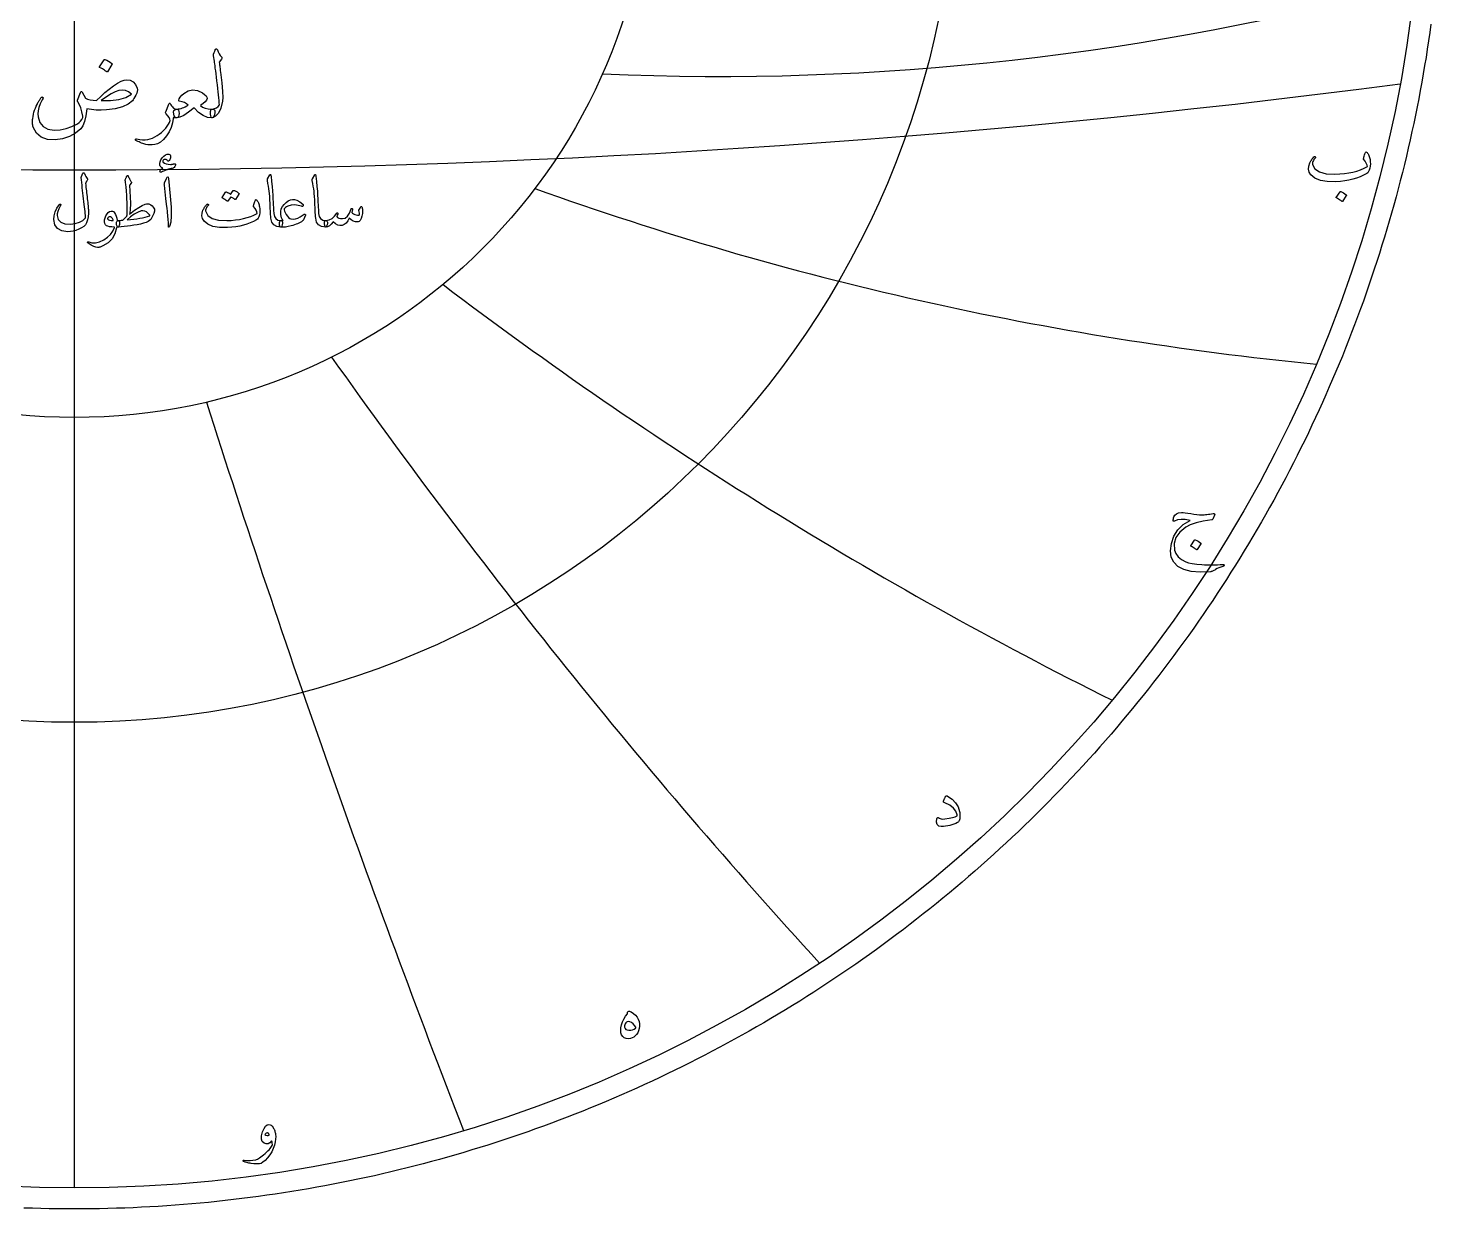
# Model space of a CAD drawing. Header units: millimetres. Extents: x -137 to 137, y -137 to 141.
# Drawn here: x -4.6 to 135.9, y -137.1 to -18.8 of the extents above; entities that cross this region are included whole.
import ezdxf

# ---------------------------------------------------------------- set-up
doc = ezdxf.new("R2010")
doc.units = ezdxf.units.MM
for name, color, linetype in [('CUT_OUTER', 1, 'Continuous'), ('ENGRAVE', 7, 'Continuous'), ('ENGRAVE_FINE', 8, 'Continuous'), ('TEXT', 5, 'Continuous')]:
    doc.layers.add(name, color=color, linetype=linetype)

msp = doc.modelspace()

# ---------------------------------------------------------------- linework, layer by layer
at = {"layer": 'CUT_OUTER'}
msp.add_lwpolyline([(135.8528, -18.451), (135.737, -19.2842), (135.6161, -20.1167), (135.4901, -20.9485), (135.359, -21.7795), (135.2228, -22.6096), (135.0816, -23.4389), (134.9352, -24.2673), (134.7838, -25.0948), (134.6272, -25.9213), (134.4657, -26.7469), (134.299, -27.5714), (134.1273, -28.395), (133.9506, -29.2174), (133.7688, -30.0388), (133.5819, -30.859), (133.3901, -31.6781), (133.1932, -32.4959), (132.9913, -33.3126), (132.7844, -34.128), (132.5725, -34.9421), (132.3556, -35.7549), (132.1337, -36.5663), (131.9068, -37.3764), (131.675, -38.185), (131.4382, -38.9923), (131.1965, -39.798), (130.9499, -40.6023), (130.6983, -41.405), (130.4417, -42.2062), (130.1803, -43.0058), (129.914, -43.8037), (129.6428, -44.6), (129.3667, -45.3947), (129.0857, -46.1876), (128.7999, -46.9788), (128.5092, -47.7682), (128.2137, -48.5558), (127.9133, -49.3416), (127.6082, -50.1255), (127.2982, -50.9076), (126.9834, -51.6877), (126.6639, -52.4659), (126.3396, -53.2421), (126.0105, -54.0163), (125.6767, -54.7885), (125.3382, -55.5586), (124.9949, -56.3266), (124.6469, -57.0925), (124.2943, -57.8562), (123.9369, -58.6178), (123.5749, -59.3772), (123.2083, -60.1343), (122.837, -60.8891), (122.4611, -61.6417), (122.0805, -62.392), (121.6954, -63.1399), (121.3057, -63.8854), (120.9114, -64.6285), (120.5126, -65.3692), (120.1092, -66.1074), (119.7013, -66.8431), (119.2889, -67.5763), (118.872, -68.307), (118.4507, -69.0351), (118.0249, -69.7606), (117.5946, -70.4835), (117.1599, -71.2037), (116.7208, -71.9212), (116.2773, -72.6361), (115.8294, -73.3482), (115.3772, -74.0575), (114.9206, -74.7641), (114.4597, -75.4678), (113.9945, -76.1687), (113.525, -76.8667), (113.0512, -77.5618), (112.5732, -78.254), (112.0909, -78.9433), (111.6044, -79.6296), (111.1137, -80.3129), (110.6188, -80.9932), (110.1198, -81.6704), (109.6166, -82.3445), (109.1092, -83.0156), (108.5978, -83.6835), (108.0823, -84.3483), (107.5627, -85.0098), (107.0391, -85.6682), (106.5114, -86.3234), (105.9797, -86.9753), (105.4441, -87.624), (104.9044, -88.2693), (104.3608, -88.9113), (103.8133, -89.55), (103.2619, -90.1853), (102.7066, -90.8172), (102.1474, -91.4457), (101.5844, -92.0707), (101.0176, -92.6923), (100.4469, -93.3104), (99.8725, -93.925), (99.2943, -94.536), (98.7123, -95.1435), (98.1267, -95.7474), (97.5374, -96.3477), (96.9443, -96.9443), (96.3477, -97.5374), (95.7474, -98.1267), (95.1435, -98.7123), (94.536, -99.2943), (93.925, -99.8725), (93.3104, -100.4469), (92.6923, -101.0176), (92.0707, -101.5844), (91.4457, -102.1474), (90.8172, -102.7066), (90.1853, -103.2619), (89.55, -103.8133), (88.9113, -104.3608), (88.2693, -104.9044), (87.624, -105.4441), (86.9753, -105.9797), (86.3234, -106.5114), (85.6682, -107.0391), (85.0098, -107.5627), (84.3483, -108.0823), (83.6835, -108.5978), (83.0156, -109.1092), (82.3445, -109.6166), (81.6704, -110.1198), (80.9932, -110.6188), (80.3129, -111.1137), (79.6296, -111.6044), (78.9433, -112.0909), (78.254, -112.5732), (77.5618, -113.0512), (76.8667, -113.525), (76.1687, -113.9945), (75.4678, -114.4597), (74.7641, -114.9206), (74.0575, -115.3772), (73.3482, -115.8294), (72.6361, -116.2773), (71.9212, -116.7208), (71.2037, -117.1599), (70.4835, -117.5946), (69.7606, -118.0249), (69.0351, -118.4507), (68.307, -118.872), (67.5763, -119.2889), (66.8431, -119.7013), (66.1074, -120.1092), (65.3692, -120.5126), (64.6285, -120.9114), (63.8854, -121.3057), (63.1399, -121.6954), (62.392, -122.0805), (61.6417, -122.4611), (60.8891, -122.837), (60.1343, -123.2083), (59.3772, -123.5749), (58.6178, -123.9369), (57.8562, -124.2943), (57.0925, -124.6469), (56.3266, -124.9949), (55.5586, -125.3382), (54.7885, -125.6767), (54.0163, -126.0105), (53.2421, -126.3396), (52.4659, -126.6639), (51.6877, -126.9834), (50.9076, -127.2982), (50.1255, -127.6082), (49.3416, -127.9133), (48.5558, -128.2137), (47.7682, -128.5092), (46.9788, -128.7999), (46.1876, -129.0857), (45.3947, -129.3667), (44.6, -129.6428), (43.8037, -129.914), (43.0058, -130.1803), (42.2062, -130.4417), (41.405, -130.6983), (40.6023, -130.9499), (39.798, -131.1965), (38.9923, -131.4382), (38.185, -131.675), (37.3764, -131.9068), (36.5663, -132.1337), (35.7549, -132.3556), (34.9421, -132.5725), (34.128, -132.7844), (33.3126, -132.9913), (32.4959, -133.1932), (31.6781, -133.3901), (30.859, -133.5819), (30.0388, -133.7688), (29.2174, -133.9506), (28.395, -134.1273), (27.5714, -134.299), (26.7469, -134.4657), (25.9213, -134.6272), (25.0948, -134.7838), (24.2673, -134.9352), (23.4389, -135.0816), (22.6096, -135.2228), (21.7795, -135.359), (20.9485, -135.4901), (20.1167, -135.6161), (19.2842, -135.737), (18.451, -135.8528), (17.6171, -135.9634), (16.7825, -136.0689), (15.9473, -136.1694), (15.1115, -136.2646), (14.2751, -136.3548), (13.4381, -136.4398), (12.6007, -136.5197), (11.7628, -136.5945), (10.9245, -136.6641), (10.0857, -136.7285), (9.2466, -136.7878), (8.4071, -136.842), (7.5673, -136.891), (6.7272, -136.9349), (5.8868, -136.9736), (5.0463, -137.0071), (4.2055, -137.0355), (3.3646, -137.0587), (2.5236, -137.0768), (1.6824, -137.0897), (0.8412, -137.0974), (0, -137.1), (-0.8412, -137.0974), (-1.6824, -137.0897), (-2.5236, -137.0768), (-3.3646, -137.0587), (-4.2055, -137.0355), (-5.0463, -137.0071)], dxfattribs=at)
at = {"layer": 'ENGRAVE'}
for points in [[(0, -135), (0, 135)], [(0, -135), (0, -57.8458)]]:
    msp.add_lwpolyline(points, dxfattribs=at)
for radius in [135, 88.3696, 57.8458]:
    msp.add_circle((0, 0), radius, dxfattribs=at)
for centre, radius, start, end in [((64.5444, 240.8829), 264.5747, 267.474502, 285.27235), ((155.637, 269.5712), 323.5749, 250.21793, 264.456209), ((293.1415, 293.1415), 423.8786, 232.809259, 243.487968), ((538.1023, 310.6735), 627.5996, 215.2782198, 222.397359), ((1199.7712, 321.4777), 1245.2341, 197.6612762, 201.2208458)]:
    msp.add_arc(centre, radius, start, end, dxfattribs=at)
at = {"layer": 'ENGRAVE_FINE'}
msp.add_arc((0, 995.4779), 1028.518, 262.5830497, 277.4169503, dxfattribs=at)
at = {"layer": 'TEXT'}
for points in [[(13.9403, -21.4435), (14.0056, -21.2856), (14.0565, -21.1604), (14.0927, -21.0679), (14.1145, -21.008), (14.1315, -20.9699), (14.1532, -20.9427), (14.1798, -20.9264), (14.2113, -20.9209), (14.247, -20.927), (14.2766, -20.9451), (14.3002, -20.9754), (14.3177, -21.0177), (14.3982, -21.2252), (14.4944, -21.4121), (14.6062, -21.5784), (14.7339, -21.7242), (14.7696, -21.7707), (14.7798, -21.8233), (14.7647, -21.882), (14.7242, -21.9467), (14.5113, -22.2467), (14.5258, -22.381), (14.5403, -22.5129), (14.5548, -22.6423), (14.5694, -22.7693), (14.5839, -22.8939), (14.5984, -23.0161), (14.6129, -23.1358), (14.6274, -23.2532), (14.7611, -24.3395), (14.8427, -25.1887), (14.8724, -25.8008), (14.85, -26.1758), (14.6673, -26.8562), (14.429, -27.3588), (14.1351, -27.6836), (13.7855, -27.8306), (13.7758, -27.8306), (13.7661, -27.8306), (13.7565, -27.8306), (13.7468, -27.8306), (13.6893, -27.7762), (13.6524, -27.6516), (13.6361, -27.4568), (13.6403, -27.1919), (13.6494, -27.0939), (13.6766, -27.0225), (13.722, -26.9778), (13.7855, -26.9596), (14.031, -26.9106), (14.2355, -26.8217), (14.3988, -26.6929), (14.521, -26.5242), (14.5128, -26.3215), (14.498, -26.0911), (14.4765, -25.8328), (14.4484, -25.5467), (14.4142, -25.234), (14.3746, -24.8959), (14.3295, -24.5324), (14.279, -24.1435), (14.2325, -23.7612), (14.1895, -23.4177), (14.1502, -23.1129), (14.1145, -22.8467), (14.0837, -22.6193), (14.0589, -22.4306), (14.0401, -22.2806), (14.0274, -22.1693), (13.9306, -21.6177), (13.9276, -21.5633), (13.9282, -21.5161), (13.9325, -21.4762), (13.9403, -21.4435)], [(2.9855, -22.0145), (2.9976, -22.0024), (3.0145, -21.9951), (3.0363, -21.9927), (3.0629, -21.9951), (3.251, -22.0713), (3.4282, -22.1645), (3.5946, -22.2746), (3.75, -22.4016), (3.7651, -22.4209), (3.7718, -22.4403), (3.77, -22.4596), (3.7597, -22.479), (3.3048, -23.2145), (3.2879, -23.232), (3.2661, -23.2362), (3.2395, -23.2272), (3.2081, -23.2048), (3.1808, -23.1854), (3.1379, -23.1564), (3.0792, -23.1177), (3.0048, -23.0693), (2.9135, -23.0112), (2.804, -22.9435), (2.6764, -22.8661), (2.5306, -22.779), (2.5113, -22.7645), (2.5016, -22.75), (2.5016, -22.7354), (2.5113, -22.7209)], [(5.25, -24.0274), (5.5875, -24.077), (5.8742, -24.2354), (6.1101, -24.5028), (6.2952, -24.879), (6.3157, -25.0229), (6.3, -25.1838), (6.248, -25.3617), (6.1597, -25.5564), (6.0581, -25.7439), (5.9661, -25.9), (5.8839, -26.0246), (5.8113, -26.1177), (5.3879, -26.4661), (4.8145, -26.7371), (4.0911, -26.9306), (3.2177, -27.0467), (2.6921, -27.0721), (2.1895, -27.0612), (1.7099, -27.0141), (1.2532, -26.9306), (1.1456, -27.6401), (1.0065, -28.2104), (0.8359, -28.6417), (0.6339, -28.9338), (0.104, -29.3844), (-0.4984, -29.7201), (-1.1734, -29.9409), (-1.921, -30.0467), (-2.7079, -30.0098), (-3.3363, -29.783), (-3.8063, -29.3663), (-4.1177, -28.7596), (-4.1444, -28.6656), (-4.1661, -28.5673), (-4.1831, -28.4648), (-4.1952, -28.358), (-4.2012, -28.2476), (-4.2, -28.1342), (-4.1915, -28.0178), (-4.1758, -27.8983), (-4.1419, -27.687), (-4.0984, -27.4786), (-4.0452, -27.2732), (-3.9823, -27.0709), (-3.9103, -26.8722), (-3.8298, -26.6778), (-3.7409, -26.4876), (-3.6435, -26.3016), (-3.6003, -26.226), (-3.5577, -26.154), (-3.5156, -26.0856), (-3.4742, -26.0209), (-3.434, -25.9598), (-3.3956, -25.9024), (-3.359, -25.8485), (-3.3242, -25.7983), (-3.2994, -25.7699), (-3.2734, -25.7524), (-3.2462, -25.7457), (-3.2177, -25.75), (-3.1875, -25.7614), (-3.1645, -25.7766), (-3.1488, -25.7953), (-3.1403, -25.8177), (-3.1379, -25.8431), (-3.1403, -25.8709), (-3.1476, -25.9012), (-3.1597, -25.9338), (-3.2304, -26.0409), (-3.2976, -26.1588), (-3.3611, -26.2877), (-3.421, -26.4274), (-3.5468, -26.7848), (-3.6242, -27.1217), (-3.6532, -27.4381), (-3.6339, -27.7338), (-3.453, -28.2957), (-3.1234, -28.704), (-2.645, -28.9586), (-2.0177, -29.0596), (-1.4117, -29.0312), (-0.8226, -28.9169), (-0.2504, -28.7167), (0.3048, -28.4306), (0.4724, -28.3114), (0.6169, -28.1669), (0.7385, -27.9969), (0.8371, -27.8016), (0.8486, -27.7744), (0.854, -27.7411), (0.8534, -27.7018), (0.8468, -27.6564), (0.7615, -27.2233), (0.6508, -26.8435), (0.5147, -26.5169), (0.3532, -26.2435), (0.3212, -26.1933), (0.3024, -26.1492), (0.297, -26.111), (0.3048, -26.079), (0.6048, -25.2854), (0.6478, -25.2256), (0.6895, -25.2008), (0.73, -25.211), (0.7694, -25.2564), (1.1274, -25.8661), (1.3192, -25.9568), (1.5653, -26.0258), (1.8659, -26.0729), (2.221, -26.0983), (2.6425, -25.6877), (3.0653, -25.3072), (3.4893, -24.957), (3.9145, -24.6371), (4.321, -24.3703), (4.679, -24.1798), (4.9887, -24.0655), (5.25, -24.0274)], [(5.7242, -25.4596), (5.4272, -25.2334), (5.1169, -25.0967), (4.7933, -25.0496), (4.4565, -25.0919), (4.0911, -25.2207), (3.6726, -25.433), (3.2008, -25.7288), (2.6758, -26.108), (3.6321, -26.111), (4.4589, -26.004), (5.1562, -25.7869), (5.7242, -25.4596)], [(13.7855, -26.9596), (13.927, -26.9808), (14.0226, -27.0443), (14.0722, -27.1502), (14.0758, -27.2983), (14.0286, -27.5276), (13.9645, -27.6927), (13.8835, -27.7937), (13.7855, -27.8306), (13.3397, -27.7901), (12.8927, -27.6104), (12.4446, -27.2917), (11.9952, -26.8338), (11.4284, -27.2735), (10.9476, -27.5862), (10.5526, -27.7719), (10.2435, -27.8306), (10.1413, -27.8076), (10.0573, -27.7387), (9.9913, -27.6237), (9.9435, -27.4629), (9.9296, -27.25), (9.975, -27.0951), (10.0796, -26.9983), (10.2435, -26.9596), (10.3926, -26.9451), (10.5399, -26.9209), (10.6854, -26.8871), (10.829, -26.8435), (10.9709, -26.7897), (11.1109, -26.725), (11.2491, -26.6494), (11.3855, -26.5629), (11.2179, -26.4262), (11.0153, -26.3161), (10.7776, -26.2326), (10.5048, -26.1758), (10.48, -26.1655), (10.4637, -26.1443), (10.4558, -26.1123), (10.4565, -26.0693), (10.5024, -25.9211), (10.6016, -25.7572), (10.754, -25.5776), (10.9597, -25.3822), (11.3885, -25.1252), (11.8427, -25.0314), (12.3224, -25.101), (12.8274, -25.3338), (13.0415, -25.4826), (13.1903, -25.629), (13.2738, -25.7729), (13.2919, -25.9145), (13.2387, -26.0669), (13.1081, -26.2338), (12.9, -26.4153), (12.6145, -26.6112), (12.8183, -26.7637), (13.0815, -26.8725), (13.4038, -26.9379), (13.7855, -26.9596)], [(9.15, -27.2306), (9.45, -26.4564), (9.4833, -26.3947), (9.5153, -26.3645), (9.5462, -26.3657), (9.5758, -26.3983), (9.6569, -26.5338), (9.7355, -26.65), (9.8117, -26.7467), (9.8855, -26.8242), (9.9665, -26.8834), (10.0548, -26.9258), (10.1504, -26.9512), (10.2532, -26.9596), (10.3548, -26.9862), (10.4274, -27.0661), (10.471, -27.1992), (10.4855, -27.3854), (10.471, -27.5729), (10.4274, -27.7096), (10.3548, -27.7955), (10.2532, -27.8306), (10.1752, -27.8342), (10.096, -27.8354), (10.0155, -27.8342), (9.9339, -27.8306), (9.92, -27.8342), (9.9073, -27.8451), (9.8958, -27.8633), (9.8855, -27.8887), (9.8335, -28.3465), (9.7065, -28.7911), (9.5044, -29.2223), (9.2274, -29.6403), (8.9183, -30.0038), (8.6202, -30.2717), (8.3329, -30.4441), (8.0565, -30.5209), (7.7964, -30.5409), (7.5581, -30.5427), (7.3415, -30.5264), (7.1468, -30.4919), (7.0515, -30.4653), (6.9496, -30.4338), (6.841, -30.3975), (6.7258, -30.3564), (6.6045, -30.3092), (6.4778, -30.2548), (6.3457, -30.1931), (6.2081, -30.1242), (6.1736, -30.1084), (6.1476, -30.0903), (6.13, -30.0697), (6.121, -30.0467), (6.1149, -30.0159), (6.1161, -29.9911), (6.1246, -29.9723), (6.1403, -29.9596), (6.1609, -29.9481), (6.1839, -29.9427), (6.2093, -29.9433), (6.2371, -29.95), (6.5419, -30.0117), (6.8274, -30.0419), (7.0935, -30.0407), (7.3403, -30.008), (7.5844, -29.9436), (7.823, -29.8568), (8.0561, -29.7476), (8.2839, -29.6161), (8.5068, -29.4628), (8.7254, -29.2883), (8.9398, -29.0926), (9.15, -28.8758), (9.3079, -28.678), (9.4331, -28.4814), (9.5256, -28.286), (9.5855, -28.0919), (9.5679, -27.9564), (9.496, -27.8016), (9.3696, -27.6274), (9.1887, -27.4338), (9.1573, -27.3921), (9.1403, -27.3443), (9.1379, -27.2905), (9.15, -27.2306)], [(9.8819, -32.8871), (9.7873, -32.9047), (9.6995, -32.9215), (9.6185, -32.9374), (9.5444, -32.9524), (9.4774, -32.9669), (9.4182, -32.9814), (9.3668, -32.9959), (9.323, -33.0104), (9.2785, -33.027), (9.225, -33.0476), (9.1624, -33.0724), (9.0907, -33.1012), (9.01, -33.1345), (8.9202, -33.1728), (8.8213, -33.2162), (8.7133, -33.2645), (8.6693, -33.279), (8.6317, -33.279), (8.6004, -33.2645), (8.5754, -33.2354), (8.5604, -33.1642), (8.6026, -33.0812), (8.702, -32.9864), (8.8585, -32.8798), (8.7387, -32.8118), (8.648, -32.7383), (8.5863, -32.6593), (8.5536, -32.575), (8.5473, -32.4157), (8.5863, -32.2429), (8.6707, -32.0565), (8.8004, -31.8564), (8.9551, -31.6772), (9.1143, -31.5534), (9.2781, -31.4849), (9.4464, -31.4717), (9.5403, -31.4953), (9.6042, -31.5443), (9.6383, -31.6187), (9.6423, -31.7185), (9.626, -31.8265), (9.5988, -31.9254), (9.5607, -32.0152), (9.5117, -32.0959), (9.4627, -32.1526), (9.4173, -32.1776), (9.3756, -32.1708), (9.3375, -32.1322), (9.294, -32.0746), (9.2431, -32.0324), (9.1851, -32.0057), (9.1198, -31.9943), (9.0513, -31.9943), (8.9909, -32.0088), (8.9388, -32.0379), (8.8948, -32.0814), (8.8626, -32.134), (8.853, -32.183), (8.8662, -32.2284), (8.902, -32.2701), (9.0363, -32.3695), (9.1996, -32.4425), (9.3919, -32.4892), (9.6133, -32.5096), (9.6326, -32.509), (9.6541, -32.5069), (9.6779, -32.5035), (9.704, -32.4987), (9.7324, -32.4931), (9.763, -32.487), (9.7959, -32.4804), (9.831, -32.4733), (9.8692, -32.4663), (9.9036, -32.4597), (9.9345, -32.4536), (9.9617, -32.4479), (9.9857, -32.4432), (10.0071, -32.4398), (10.0257, -32.4377), (10.0415, -32.4371), (10.0715, -32.4402), (10.096, -32.4498), (10.115, -32.4656), (10.1286, -32.4879), (10.1372, -32.5092), (10.1413, -32.5296), (10.1409, -32.5491), (10.1359, -32.5677), (10.0656, -32.6993), (9.9998, -32.7963), (9.9386, -32.8589), (9.8819, -32.8871)], [(129.4559, -31.3015), (129.508, -31.3668), (129.5556, -31.4389), (129.5989, -31.5178), (129.6379, -31.6034), (129.6725, -31.6954), (129.7027, -31.7931), (129.7286, -31.8967), (129.7501, -32.006), (129.7782, -32.2257), (129.785, -32.4434), (129.7705, -32.6592), (129.7347, -32.8731), (129.6805, -33.0637), (129.6108, -33.2176), (129.5256, -33.3347), (129.425, -33.415), (129.1056, -33.5839), (128.7669, -33.7344), (128.4088, -33.8665), (128.0314, -33.9802), (127.6347, -34.0746), (127.2185, -34.1486), (126.783, -34.2023), (126.3282, -34.2357), (125.4756, -34.227), (124.7759, -34.1079), (124.2292, -33.8786), (123.8353, -33.5389), (123.6737, -33.2733), (123.5992, -32.9873), (123.6118, -32.681), (123.7114, -32.3544), (123.7451, -32.284), (123.784, -32.2121), (123.8283, -32.1388), (123.8779, -32.0641), (123.9328, -31.9879), (123.993, -31.9102), (124.0586, -31.8311), (124.1295, -31.7505), (124.1532, -31.7278), (124.1779, -31.7137), (124.2035, -31.7084), (124.2301, -31.7118), (124.248, -31.7186), (124.263, -31.7312), (124.2751, -31.7496), (124.2843, -31.7737), (124.2887, -31.7965), (124.2863, -31.8183), (124.2771, -31.8391), (124.2611, -31.8589), (124.1948, -31.9378), (124.1353, -32.0196), (124.0826, -32.1042), (124.0366, -32.1918), (124.0051, -32.2755), (123.9882, -32.3563), (123.9858, -32.4342), (123.9979, -32.5092), (124.2398, -32.9471), (124.6947, -33.2544), (125.3624, -33.431), (126.243, -33.477), (126.7272, -33.4583), (127.1885, -33.4179), (127.6272, -33.3558), (128.043, -33.2718), (128.4367, -33.1661), (128.8085, -33.0386), (129.1586, -32.8893), (129.4869, -32.7183), (129.455, -32.5586), (129.3824, -32.3815), (129.2692, -32.187), (129.1153, -31.975), (129.1105, -31.9547), (129.1114, -31.917), (129.1182, -31.8618), (129.1308, -31.7892), (129.1342, -31.782), (129.1366, -31.7757), (129.138, -31.7704), (129.1385, -31.766), (129.1637, -31.6673), (129.2005, -31.557), (129.2488, -31.435), (129.3088, -31.3015), (129.3355, -31.2608), (129.3688, -31.2473), (129.409, -31.2608), (129.4559, -31.3015)], [(0.8528, -33.3806), (0.8655, -33.3584), (0.8819, -33.3425), (0.9018, -33.333), (0.9254, -33.3298), (0.949, -33.3339), (0.969, -33.3461), (0.9853, -33.3665), (0.998, -33.3951), (1.0656, -33.5616), (1.1377, -33.7054), (1.2144, -33.8265), (1.2956, -33.925), (1.3196, -33.9603), (1.3264, -34.0012), (1.316, -34.0474), (1.2883, -34.0992), (1.2706, -34.1241), (1.2538, -34.1481), (1.238, -34.1713), (1.223, -34.1935), (1.2089, -34.2144), (1.1958, -34.2334), (1.1835, -34.2507), (1.1722, -34.2661), (1.1531, -34.2942), (1.1395, -34.3278), (1.1314, -34.3668), (1.1286, -34.4112), (1.1372, -34.5367), (1.1486, -34.6734), (1.1627, -34.8216), (1.1794, -34.981), (1.1985, -35.1518), (1.2194, -35.3339), (1.242, -35.5274), (1.2665, -35.7322), (1.294, -35.9366), (1.3182, -36.1287), (1.3393, -36.3086), (1.3573, -36.4762), (1.3725, -36.632), (1.3854, -36.7765), (1.396, -36.9096), (1.4044, -37.0314), (1.414, -37.392), (1.3845, -37.7336), (1.316, -38.0562), (1.2085, -38.3596), (1.1037, -38.5379), (0.9417, -38.7026), (0.7226, -38.8536), (0.4464, -38.9911), (0.147, -39.1049), (-0.1343, -39.1852), (-0.3974, -39.232), (-0.6423, -39.2451), (-1.2556, -39.1607), (-1.6948, -38.9294), (-1.9597, -38.5511), (-2.0504, -38.0258), (-2.0186, -37.6343), (-1.9161, -37.251), (-1.7428, -36.8758), (-1.4988, -36.5088), (-1.4802, -36.4875), (-1.4607, -36.4744), (-1.4403, -36.4694), (-1.419, -36.4725), (-1.3963, -36.4812), (-1.379, -36.4925), (-1.3672, -36.5066), (-1.3609, -36.5233), (-1.3564, -36.5483), (-1.3573, -36.5723), (-1.3636, -36.5955), (-1.3754, -36.6177), (-1.5419, -36.942), (-1.6567, -37.2183), (-1.7197, -37.4465), (-1.731, -37.6266), (-1.6099, -38.0144), (-1.3482, -38.2852), (-0.9458, -38.439), (-0.4028, -38.4758), (0.0866, -38.4227), (0.5026, -38.2998), (0.8451, -38.107), (1.1141, -37.8443), (1.1084, -37.7175), (1.0987, -37.5694), (1.0849, -37.4), (1.0669, -37.2092), (1.0445, -36.9967), (1.017, -36.762), (0.9846, -36.505), (0.9472, -36.2258), (0.9118, -35.9377), (0.8782, -35.6542), (0.8465, -35.3752), (0.8165, -35.1008), (0.7889, -34.8309), (0.7639, -34.5655), (0.7417, -34.3046), (0.7222, -34.0483), (0.6931, -33.8016), (0.6945, -33.7734), (0.6986, -33.7471), (0.7054, -33.7226), (0.7149, -33.7)], [(5.2802, -33.6419), (5.2975, -33.6233), (5.3129, -33.611), (5.3265, -33.6051), (5.3383, -33.6056), (5.3524, -33.612), (5.3655, -33.6237), (5.3778, -33.641), (5.3891, -33.6637), (5.4352, -33.7617), (5.4789, -33.8524), (5.5204, -33.9358), (5.5597, -34.0121), (5.5971, -34.0801), (5.6332, -34.1391), (5.6679, -34.189), (5.7012, -34.2298), (5.7257, -34.2634), (5.7339, -34.2987), (5.7257, -34.3359), (5.7012, -34.375), (5.556, -34.5564), (5.5374, -34.5877), (5.5252, -34.6235), (5.5193, -34.6639), (5.5198, -34.7088), (5.5433, -35.0513), (5.5633, -35.353), (5.5796, -35.6138), (5.5923, -35.8338), (5.6019, -36.0135), (5.6087, -36.1532), (5.6128, -36.253), (5.6141, -36.3129), (5.6125, -36.4898), (5.6078, -36.6576), (5.5998, -36.8164), (5.5887, -36.9661), (5.5749, -37.1067), (5.5588, -37.2383), (5.5404, -37.3607), (5.5198, -37.4742), (6.0129, -37.0967), (6.4397, -36.8064), (6.8004, -36.6032), (7.0948, -36.4871), (7.2259, -36.4562), (7.3433, -36.4435), (7.4472, -36.4489), (7.5375, -36.4725), (7.665, -36.5388), (7.7861, -36.6431), (7.9009, -36.7855), (8.0093, -36.9661), (8.0261, -37.0092), (8.0329, -37.0586), (8.0297, -37.1144), (8.0165, -37.1766), (7.9444, -37.3998), (7.8587, -37.6121), (7.7593, -37.8135), (7.6464, -38.004), (7.5366, -38.1265), (7.3815, -38.2326), (7.1809, -38.3224), (6.9351, -38.3959), (6.606, -38.4687), (6.2791, -38.5347), (5.9546, -38.5939), (5.6323, -38.6463), (5.3127, -38.6915), (4.9963, -38.7289), (4.683, -38.7586), (4.373, -38.7806), (4.3381, -38.7706), (4.3058, -38.7407), (4.2764, -38.6908), (4.2496, -38.6209), (4.226, -38.5352), (4.2133, -38.4522), (4.2115, -38.3719), (4.2206, -38.2943), (4.241, -38.2267), (4.2732, -38.1764), (4.3172, -38.1433), (4.373, -38.1274), (4.4472, -38.1233), (4.5172, -38.1183), (4.5832, -38.1124), (4.6452, -38.1056), (4.703, -38.0988), (4.7568, -38.0929), (4.8064, -38.0879), (4.852, -38.0838), (5.2585, -37.6919), (5.2621, -37.6749), (5.2657, -37.6529), (5.2694, -37.6259), (5.273, -37.5939), (5.2766, -37.5569), (5.2802, -37.515), (5.2839, -37.468), (5.2875, -37.4161), (5.2907, -37.3596), (5.2929, -37.2991), (5.2943, -37.2344), (5.2948, -37.1657), (5.2948, -37.0933), (5.2948, -37.0178), (5.2948, -36.9391), (5.2948, -36.8572), (5.2939, -36.7647), (5.2911, -36.654), (5.2866, -36.5252), (5.2802, -36.3782), (5.2721, -36.214), (5.2621, -36.0334), (5.2503, -35.8366), (5.2367, -35.6233), (5.2054, -35.1502), (5.1768, -34.776), (5.151, -34.5006), (5.1278, -34.3242), (5.1092, -34.2107), (5.097, -34.1246), (5.0911, -34.0656), (5.0915, -34.0338), (5.1135, -33.9739), (5.136, -33.9177), (5.1589, -33.8651), (5.1823, -33.8161), (5.2061, -33.7698), (5.2303, -33.7254), (5.2551, -33.6827), (5.2802, -33.6419)], [(19.5859, -33.5548), (19.5999, -33.533), (19.6131, -33.5185), (19.6254, -33.5112), (19.6367, -33.5112), (19.6539, -33.5208), (19.6694, -33.5494), (19.683, -33.597), (19.6948, -33.6637), (19.7546, -34.2058), (19.8036, -34.707), (19.8417, -35.1674), (19.869, -35.5871), (19.8864, -35.9459), (19.9025, -36.2675), (19.9173, -36.5519), (19.9306, -36.7992), (19.9422, -37.0092), (19.9515, -37.182), (19.9585, -37.3176), (19.9633, -37.4161), (20.0277, -37.7109), (20.1702, -37.9278), (20.3906, -38.0666), (20.6891, -38.1274), (20.7721, -38.1492), (20.8252, -38.2), (20.8483, -38.2798), (20.8415, -38.3887), (20.8075, -38.5601), (20.7708, -38.6826), (20.7313, -38.7561), (20.6891, -38.7806), (20.2691, -38.7253), (19.9597, -38.5592), (19.761, -38.2825), (19.673, -37.8951), (19.6591, -37.7098), (19.6467, -37.5241), (19.6356, -37.3378), (19.6258, -37.1512), (19.617, -36.964), (19.6086, -36.7765), (19.6006, -36.5884), (19.5931, -36.4), (19.5795, -36.0405), (19.5605, -35.7168), (19.536, -35.429), (19.506, -35.177), (19.4707, -34.935), (19.4298, -34.6771), (19.3836, -34.4033), (19.3319, -34.1137), (19.3251, -34.0615), (19.3264, -34.0139), (19.3359, -33.9708), (19.3536, -33.9322)], [(24.0786, -33.5548), (24.0927, -33.533), (24.1058, -33.5185), (24.1181, -33.5112), (24.1294, -33.5112), (24.1467, -33.5208), (24.1621, -33.5494), (24.1757, -33.597), (24.1875, -33.6637), (24.2474, -34.2058), (24.2964, -34.707), (24.3345, -35.1674), (24.3617, -35.5871), (24.3792, -35.9459), (24.3953, -36.2675), (24.41, -36.5519), (24.4234, -36.7992), (24.435, -37.0092), (24.4443, -37.182), (24.4513, -37.3176), (24.456, -37.4161), (24.5205, -37.7109), (24.6629, -37.9278), (24.8834, -38.0666), (25.1819, -38.1274), (25.2649, -38.1492), (25.3179, -38.2), (25.3411, -38.2798), (25.3343, -38.3887), (25.3003, -38.5601), (25.2635, -38.6826), (25.224, -38.7561), (25.1819, -38.7806), (24.7618, -38.7253), (24.4524, -38.5592), (24.2537, -38.2825), (24.1657, -37.8951), (24.1519, -37.7098), (24.1394, -37.5241), (24.1283, -37.3378), (24.1185, -37.1512), (24.1097, -36.964), (24.1013, -36.7765), (24.0934, -36.5884), (24.0859, -36.4), (24.0723, -36.0405), (24.0532, -35.7168), (24.0287, -35.429), (23.9988, -35.177), (23.9634, -34.935), (23.9226, -34.6771), (23.8763, -34.4033), (23.8246, -34.1137), (23.8178, -34.0615), (23.8192, -34.0139), (23.8287, -33.9708), (23.8464, -33.9322)], [(9.2214, -33.9177), (9.2908, -33.7834), (9.3466, -33.7362), (9.3888, -33.7762), (9.4173, -33.9032), (9.5843, -35.6814), (9.6836, -36.7728), (9.7058, -37.6447), (9.651, -38.297), (9.519, -38.7298), (9.4949, -38.7652), (9.4736, -38.7842), (9.455, -38.787), (9.4391, -38.7733), (9.4264, -38.752), (9.4173, -38.7244), (9.4119, -38.6903), (9.4101, -38.65), (9.4101, -38.3356), (9.3956, -38.0022), (9.3665, -37.6497), (9.323, -37.2782), (9.3135, -37.1811), (9.2849, -36.9189), (9.2372, -36.4916), (9.1706, -35.8992), (9.0109, -34.5854), (9.0073, -34.5156), (9.0109, -34.4512), (9.0218, -34.3922), (9.0399, -34.3387)], [(15.8988, -35.1153), (15.9079, -35.1062), (15.9206, -35.1008), (15.9369, -35.0989), (15.9569, -35.1008), (16.0283, -35.1275), (16.0975, -35.157), (16.1644, -35.1892), (16.229, -35.2242), (16.2919, -35.2623), (16.3533, -35.304), (16.4134, -35.3494), (16.4722, -35.3983), (16.4835, -35.4133), (16.4885, -35.4292), (16.4871, -35.446), (16.4794, -35.4637), (16.131, -36.0153), (16.1215, -36.0225), (16.1075, -36.0225), (16.0889, -36.0153), (16.0657, -36.0008), (16.0498, -35.9874), (16.024, -35.969), (15.9882, -35.9456), (15.9423, -35.9173), (15.8861, -35.8835), (15.819, -35.8438), (15.7409, -35.7982), (15.652, -35.7467), (15.3762, -36.175), (15.3635, -36.1881), (15.3472, -36.1913), (15.3272, -36.1845), (15.3036, -36.1677), (15.2832, -36.1532), (15.251, -36.1314), (15.207, -36.1024), (15.1512, -36.0661), (15.0827, -36.0225), (15.0006, -35.9717), (14.9049, -35.9137), (14.7956, -35.8483), (14.7842, -35.8375), (14.7792, -35.8266), (14.7806, -35.8157), (14.7883, -35.8048), (15.144, -35.275), (15.153, -35.2659), (15.1657, -35.2604), (15.1821, -35.2586), (15.202, -35.2604), (15.2628, -35.2802), (15.3218, -35.3031), (15.3789, -35.3292), (15.4343, -35.3584), (15.4878, -35.3904), (15.5395, -35.4247), (15.5894, -35.4612), (15.6375, -35.5)], [(18.2649, -36.0806), (18.3137, -36.1418), (18.3584, -36.2094), (18.399, -36.2834), (18.4355, -36.3637), (18.4679, -36.4499), (18.4963, -36.5415), (18.5205, -36.6386), (18.5407, -36.7411), (18.567, -36.947), (18.5734, -37.1512), (18.5598, -37.3535), (18.5262, -37.554), (18.4754, -37.7327), (18.4101, -37.877), (18.3302, -37.9868), (18.2359, -38.0621), (17.9365, -38.2204), (17.619, -38.3614), (17.2833, -38.4853), (16.9294, -38.5919), (16.5575, -38.6804), (16.1673, -38.7498), (15.7591, -38.8001), (15.3327, -38.8314), (14.5334, -38.8232), (13.8774, -38.7117), (13.3648, -38.4966), (12.9956, -38.1782), (12.8441, -37.9291), (12.7742, -37.661), (12.786, -37.3739), (12.8794, -37.0677), (12.911, -37.0017), (12.9475, -36.9343), (12.989, -36.8656), (13.0355, -36.7955), (13.087, -36.7241), (13.1434, -36.6513), (13.2049, -36.5771), (13.2714, -36.5016), (13.2936, -36.4803), (13.3167, -36.4671), (13.3408, -36.4621), (13.3657, -36.4653), (13.3825, -36.4716), (13.3966, -36.4834), (13.4079, -36.5007), (13.4165, -36.5233), (13.4206, -36.5447), (13.4183, -36.5651), (13.4097, -36.5846), (13.3948, -36.6032), (13.3326, -36.6771), (13.2768, -36.7538), (13.2274, -36.8332), (13.1843, -36.9153), (13.1548, -36.9938), (13.1389, -37.0695), (13.1366, -37.1425), (13.148, -37.2129), (13.3748, -37.6234), (13.8012, -37.9114), (14.4272, -38.077), (15.2528, -38.1201), (15.7067, -38.1027), (16.1392, -38.0648), (16.5504, -38.0065), (16.9403, -37.9278), (17.3093, -37.8287), (17.658, -37.7091), (17.9862, -37.5692), (18.294, -37.4088), (18.264, -37.2591), (18.196, -37.0931), (18.0898, -36.9107), (17.9456, -36.7121), (17.941, -36.693), (17.9419, -36.6576), (17.9483, -36.6059), (17.9601, -36.5379), (17.9633, -36.5311), (17.9655, -36.5252), (17.9669, -36.5202), (17.9673, -36.5161), (17.9909, -36.4235), (18.0254, -36.3201), (18.0708, -36.2058), (18.127, -36.0806), (18.152, -36.0425), (18.1833, -36.0298), (18.2209, -36.0425), (18.2649, -36.0806)], [(23.1351, -37.5975), (22.9391, -38.033), (22.9142, -38.0761), (22.8901, -38.111), (22.867, -38.1378), (22.8448, -38.1564), (22.7318, -38.2338), (22.6107, -38.3061), (22.4814, -38.3735), (22.344, -38.4358), (22.1988, -38.4941), (22.0464, -38.5493), (21.8867, -38.6012), (21.7198, -38.65), (21.4077, -38.7262), (21.1319, -38.7733), (20.8923, -38.7915), (20.6891, -38.7806), (20.6115, -38.7452), (20.5603, -38.6754), (20.5353, -38.571), (20.5367, -38.4322), (20.5553, -38.307), (20.5821, -38.2145), (20.617, -38.1546), (20.6601, -38.1274), (20.6673, -38.1274), (20.6746, -38.1274), (20.6819, -38.1274), (20.6891, -38.1274), (20.7431, -38.1328), (20.7962, -38.1346), (20.8483, -38.1328), (20.8996, -38.1274), (20.8116, -37.9972), (20.7435, -37.8534), (20.6955, -37.696), (20.6673, -37.525), (20.6633, -37.2188), (20.7163, -36.9461), (20.8266, -36.7071), (20.994, -36.5016), (21.2094, -36.3097), (21.4204, -36.1623), (21.6268, -36.0593), (21.8286, -36.0008), (22.0464, -36.0012), (22.2931, -36.0824), (22.569, -36.2444), (22.8738, -36.4871), (22.9083, -36.5247), (22.9246, -36.5651), (22.9228, -36.6082), (22.9028, -36.654), (22.8742, -36.6894), (22.8393, -36.7084), (22.798, -36.7111), (22.7504, -36.6975), (22.4088, -36.5986), (22.0663, -36.5633), (21.7229, -36.5914), (21.3786, -36.683), (21.2421, -36.7406), (21.1373, -36.8046), (21.0643, -36.8749), (21.023, -36.9516), (21.013, -37.0486), (21.0411, -37.1729), (21.1074, -37.3245), (21.2117, -37.5032), (21.3387, -37.6837), (21.4585, -37.8189), (21.571, -37.9087), (21.6762, -37.9532), (21.9053, -37.9759), (22.1353, -37.9496), (22.3662, -37.8743), (22.598, -37.75), (22.8085, -37.6048), (22.9173, -37.5358), (23.0044, -37.4959), (23.0698, -37.485), (23.1133, -37.5032), (23.131, -37.5254), (23.1405, -37.5485), (23.1419, -37.5726), (23.1351, -37.5975)], [(126.754, -35.2421), (126.7637, -35.2325), (126.7772, -35.2267), (126.7947, -35.2247), (126.8159, -35.2267), (126.9664, -35.2876), (127.1082, -35.3621), (127.2413, -35.4502), (127.3656, -35.5518), (127.3777, -35.5673), (127.383, -35.5828), (127.3816, -35.5983), (127.3734, -35.6137), (127.0095, -36.2021), (126.9959, -36.2162), (126.9785, -36.2196), (126.9572, -36.2123), (126.9321, -36.1944), (126.9103, -36.1789), (126.8759, -36.1557), (126.829, -36.1247), (126.7695, -36.086), (126.6964, -36.0396), (126.6088, -35.9854), (126.5068, -35.9234), (126.3901, -35.8537), (126.3747, -35.8421), (126.3669, -35.8305), (126.3669, -35.8189), (126.3747, -35.8073)], [(4.2278, -38.8604), (4.0577, -39.4579), (3.7724, -39.9582), (3.3718, -40.3615), (2.856, -40.6677), (2.7839, -40.6988), (2.7127, -40.7267), (2.6424, -40.7514), (2.573, -40.7729), (2.5049, -40.7909), (2.4387, -40.8047), (2.3743, -40.8144), (2.3117, -40.8201), (2.1556, -40.7979), (1.9488, -40.7167), (1.6911, -40.5765), (1.3827, -40.3774), (1.3495, -40.3488), (1.33, -40.3211), (1.3241, -40.2944), (1.3319, -40.2685), (1.3491, -40.2485), (1.3718, -40.2395), (1.3999, -40.2413), (1.4335, -40.254), (1.7542, -40.3579), (2.1139, -40.3574), (2.5127, -40.2526), (2.9504, -40.0435), (3.3079, -39.8008), (3.6036, -39.5155), (3.8377, -39.1875), (4.0101, -38.8169), (4.0087, -38.8037), (4.0046, -38.7933), (3.9978, -38.7856), (3.9883, -38.7806), (3.7384, -38.7661), (3.5256, -38.7371), (3.3501, -38.6935), (3.2117, -38.6354), (3.1046, -38.5456), (3.0375, -38.4213), (3.0103, -38.2626), (3.023, -38.0693), (3.0271, -38.0437), (3.0321, -38.0176), (3.038, -37.9911), (3.0448, -37.9641), (3.0525, -37.9362), (3.0611, -37.9069), (3.0706, -37.8763), (3.081, -37.8443), (3.1663, -37.637), (3.2698, -37.4651), (3.3913, -37.3285), (3.531, -37.2274), (3.6739, -37.172), (3.805, -37.1729), (3.9243, -37.2301), (4.0319, -37.3435), (4.1258, -37.5014), (4.197, -37.6846), (4.2455, -37.8933), (4.2714, -38.1274), (4.2857, -38.1272), (4.2995, -38.1265), (4.3129, -38.1253), (4.3258, -38.1237), (4.3387, -38.1222), (4.3521, -38.121), (4.366, -38.1203), (4.3802, -38.1201), (4.4292, -38.1306), (4.4673, -38.1619), (4.4946, -38.214), (4.5109, -38.2871), (4.5177, -38.3673), (4.5163, -38.4485), (4.5068, -38.5307), (4.4891, -38.6137), (4.466, -38.6867), (4.4401, -38.7389), (4.4115, -38.7702), (4.3802, -38.7806), (4.2423, -38.7806), (4.2414, -38.7938), (4.2387, -38.8114), (4.2342, -38.8337), (4.2278, -38.8604)], [(3.8794, -38.0475), (3.8032, -37.9146), (3.7198, -37.8207), (3.629, -37.7658), (3.531, -37.75), (3.4725, -37.7654), (3.4204, -37.7899), (3.3745, -37.8234), (3.3351, -37.8661), (3.3224, -37.8888), (3.3206, -37.9133), (3.3296, -37.9396), (3.3496, -37.9677), (3.4244, -38.0335), (3.5329, -38.0784), (3.6748, -38.1024), (3.8504, -38.1056), (3.8685, -38.102), (3.8794, -38.0911), (3.8831, -38.0729), (3.8794, -38.0475)], [(6.8407, -37.1403), (6.804, -37.1416), (6.7663, -37.1457), (6.7278, -37.1525), (6.6883, -37.1621), (6.3318, -37.3022), (5.9806, -37.4977), (5.635, -37.7486), (5.2948, -38.0548), (5.6345, -38.023), (5.9571, -37.9858), (6.2623, -37.9432), (6.5504, -37.8951), (6.8212, -37.8411), (7.0748, -37.7808), (7.3111, -37.7141), (7.5302, -37.6411), (7.5507, -37.6325), (7.5611, -37.6211), (7.5615, -37.6071), (7.552, -37.5903), (7.396, -37.3988), (7.2254, -37.26), (7.0403, -37.1738), (6.8407, -37.1403)], [(28.702, -36.7121), (28.7179, -36.7012), (28.7365, -36.7048), (28.7578, -36.7229), (28.7819, -36.7556), (28.8077, -36.8109), (28.8272, -36.8899), (28.8404, -36.9924), (28.8472, -37.1185), (28.8494, -37.2619), (28.8417, -37.4016), (28.824, -37.5377), (28.7964, -37.6701), (28.7156, -37.9278), (28.6258, -38.1129), (28.5269, -38.2254), (28.419, -38.2653), (28.1636, -38.2503), (27.9272, -38.1836), (27.7099, -38.0652), (27.5117, -37.8951), (27.3756, -38.1632), (27.2141, -38.3723), (27.0272, -38.5225), (26.8149, -38.6137), (26.5922, -38.6336), (26.3667, -38.5774), (26.1386, -38.4449), (25.9077, -38.2362), (25.7208, -38.4744), (25.5375, -38.6445), (25.3579, -38.7466), (25.1819, -38.7806), (25.1465, -38.7606), (25.1129, -38.7008), (25.0811, -38.601), (25.0512, -38.4612), (25.0403, -38.3233), (25.0585, -38.2217), (25.1056, -38.1564), (25.1819, -38.1274), (25.5166, -38.0516), (25.8097, -37.9042), (26.061, -37.6851), (26.2706, -37.3943), (26.2819, -37.3784), (26.2942, -37.3671), (26.3073, -37.3603), (26.3214, -37.358), (26.3386, -37.3598), (26.354, -37.3653), (26.3676, -37.3744), (26.3794, -37.3871), (26.3862, -37.4261), (26.3704, -37.4923), (26.3318, -37.5857), (26.2706, -37.7064), (26.3509, -37.7994), (26.4756, -37.8679), (26.6448, -37.9119), (26.8585, -37.9314), (27.1247, -37.8756), (27.3575, -37.6937), (27.5566, -37.3857), (27.7222, -36.9516), (27.7303, -36.9293), (27.7403, -36.9135), (27.7521, -36.9039), (27.7657, -36.9008), (27.7861, -36.9026), (27.8038, -36.908), (27.8188, -36.9171), (27.831, -36.9298), (27.8401, -36.9479), (27.8456, -36.9661), (27.8474, -36.9842), (27.8456, -37.0024), (27.773, -37.3072), (27.8578, -37.3825), (27.9599, -37.4487), (28.0792, -37.5059), (28.2157, -37.554), (28.3486, -37.5853), (28.4498, -37.5921), (28.5192, -37.5744), (28.5569, -37.5322), (28.5691, -37.4678), (28.5623, -37.3762), (28.5364, -37.2573), (28.4915, -37.1112), (28.4992, -37.07), (28.5369, -36.9897), (28.6045, -36.8704), (28.702, -36.7121)], [(114.18, -67.6107), (113.9941, -68.0288), (113.9772, -68.0564), (113.9574, -68.0772), (113.9346, -68.0912), (113.909, -68.0985), (113.0501, -68.234), (112.3316, -68.4004), (111.7533, -68.5978), (111.3154, -68.8262), (110.7014, -69.327), (110.3071, -69.8772), (110.1324, -70.4767), (110.1774, -71.1256), (110.3138, -71.4769), (110.5451, -71.7875), (110.8712, -72.0575), (111.2922, -72.2869), (111.5879, -72.3894), (111.9561, -72.4727), (112.3969, -72.5365), (112.9103, -72.5811), (113.1832, -72.5941), (113.4522, -72.6023), (113.7174, -72.6057), (113.9787, -72.6043), (114.2351, -72.5985), (114.4858, -72.5888), (114.7306, -72.5753), (114.9696, -72.5578), (115.0258, -72.554), (115.0703, -72.5578), (115.1032, -72.5694), (115.1245, -72.5888), (115.1361, -72.6125), (115.14, -72.6372), (115.1361, -72.6628), (115.1245, -72.6894), (115.116, -72.7037), (115.1061, -72.7156), (115.0947, -72.725), (115.0819, -72.732), (115.0681, -72.7381), (115.0538, -72.7446), (115.0391, -72.7516), (115.0238, -72.7591), (114.8008, -72.8303), (114.6038, -72.9043), (114.433, -72.9812), (114.2883, -73.0611), (114.1957, -73.1186), (114.1112, -73.1675), (114.035, -73.2077), (113.9671, -73.2391), (113.9083, -73.2633), (113.8596, -73.2817), (113.8212, -73.2943), (113.7929, -73.3011), (112.7341, -73.3403), (111.8341, -73.2643), (111.0929, -73.0732), (110.5103, -72.7669), (110.0893, -72.3469), (109.8406, -71.8223), (109.7641, -71.1933), (109.86, -70.4598), (110.1135, -69.7209), (110.5103, -69.0914), (111.0503, -68.5712), (111.7335, -68.1604), (111.2496, -68.068), (110.8277, -68.0462), (110.4677, -68.0951), (110.1696, -68.2146), (110.1435, -68.2243), (110.1193, -68.2301), (110.0971, -68.232), (110.0767, -68.2301), (110.0598, -68.2238), (110.0477, -68.2127), (110.0404, -68.1967), (110.038, -68.1759), (110.0487, -68.0796), (110.0651, -67.9843), (110.0874, -67.8899), (110.1154, -67.7965), (110.2141, -67.6151), (110.3709, -67.4811), (110.5858, -67.3944), (110.8587, -67.3553), (111.0314, -67.3567), (111.2477, -67.3765), (111.5075, -67.4148), (111.8109, -67.4714), (112.124, -67.528), (112.4129, -67.5662), (112.6775, -67.5861), (112.918, -67.5875), (113.0337, -67.5824), (113.1561, -67.5749), (113.2853, -67.565), (113.4212, -67.5527), (113.564, -67.5374), (113.7135, -67.5188), (113.8698, -67.4968), (114.0329, -67.4714), (114.1262, -67.4685), (114.1819, -67.4907), (114.1998, -67.5382), (114.18, -67.6107)], [(112.1825, -70.1191), (112.1922, -70.1094), (112.2058, -70.1036), (112.2232, -70.1017), (112.2445, -70.1036), (112.395, -70.1646), (112.5367, -70.2391), (112.6698, -70.3272), (112.7941, -70.4288), (112.8062, -70.4443), (112.8116, -70.4598), (112.8101, -70.4753), (112.8019, -70.4907), (112.438, -71.0791), (112.4245, -71.0932), (112.4071, -71.0965), (112.3858, -71.0893), (112.3606, -71.0714), (112.3388, -71.0559), (112.3045, -71.0327), (112.2575, -71.0017), (112.198, -70.963), (112.125, -70.9165), (112.0374, -70.8623), (111.9353, -70.8004), (111.8187, -70.7307), (111.8032, -70.7191), (111.7954, -70.7075), (111.7954, -70.6959), (111.8032, -70.6843)], [(87.0421, -96.2625), (87.0728, -96.1703), (87.1031, -96.0874), (87.1328, -96.0136), (87.1621, -95.949), (87.1904, -95.8931), (87.2173, -95.8454), (87.2427, -95.806), (87.2666, -95.7748), (87.3039, -95.7448), (87.346, -95.7322), (87.3929, -95.737), (87.4447, -95.7593), (87.9029, -96.0666), (88.2556, -96.4232), (88.5029, -96.8291), (88.6447, -97.2845), (88.6645, -97.4146), (88.6776, -97.5419), (88.6839, -97.6662), (88.6834, -97.7877), (88.6756, -97.9053), (88.6602, -98.018), (88.6369, -98.1259), (88.606, -98.229), (88.5784, -98.2841), (88.5421, -98.3335), (88.4971, -98.377), (88.4434, -98.4148), (88.2585, -98.5053), (88.0679, -98.5832), (87.8714, -98.6485), (87.6692, -98.7012), (87.4621, -98.7424), (87.2511, -98.7728), (87.0363, -98.7927), (86.8176, -98.8019), (86.5582, -98.7583), (86.3995, -98.6122), (86.3414, -98.3635), (86.384, -98.0122), (86.3985, -97.974), (86.4189, -97.9445), (86.445, -97.9237), (86.4769, -97.9116), (86.5045, -97.9149), (86.5331, -97.9251), (86.5626, -97.942), (86.5931, -97.9657), (86.6874, -98.0166), (86.8156, -98.0451), (86.9777, -98.0514), (87.1737, -98.0354), (87.599, -97.9735), (87.946, -97.9038), (88.2145, -97.8264), (88.4047, -97.7412), (88.4143, -97.7296), (88.4202, -97.7103), (88.4221, -97.6832), (88.4202, -97.6483), (88.289, -97.2825), (88.035, -96.9593), (87.6581, -96.6787), (87.1582, -96.4406), (87.0929, -96.4062), (87.0518, -96.3651), (87.0348, -96.3172), (87.0421, -96.2625)], [(55.4441, -117.3395), (55.5104, -117.309), (55.5854, -117.3027), (55.6691, -117.3206), (55.7615, -117.3627), (55.9914, -117.5166), (56.1854, -117.6917), (56.3436, -117.8882), (56.466, -118.1059), (56.5507, -118.3328), (56.5957, -118.5646), (56.601, -118.8012), (56.5667, -119.0427), (56.5043, -119.2628), (56.4176, -119.4588), (56.3068, -119.6306), (56.1718, -119.7782), (56.0194, -119.8967), (55.8564, -119.9814), (55.6826, -120.0322), (55.4983, -120.0491), (55.2573, -120.0317), (55.0609, -119.964), (54.9089, -119.8459), (54.8015, -119.6775), (54.7372, -119.4728), (54.7144, -119.2382), (54.7333, -118.9735), (54.7938, -118.6788), (54.892, -118.373), (55.0241, -118.0827), (55.1901, -117.8078), (55.3899, -117.5485), (55.3967, -117.5364), (55.4015, -117.5156), (55.4044, -117.4861), (55.4054, -117.4478), (55.4078, -117.4062), (55.4151, -117.3743), (55.4272, -117.352), (55.4441, -117.3395)], [(56.1796, -119.004), (56.212, -118.9633), (56.2164, -118.9111), (56.1926, -118.8472), (56.1409, -118.7717), (55.9614, -118.5762), (55.7867, -118.4388), (55.6168, -118.3595), (55.4518, -118.3382), (55.3735, -118.3522), (55.3009, -118.3943), (55.2341, -118.4645), (55.1731, -118.5627), (55.1243, -118.6687), (55.0938, -118.762), (55.0817, -118.8428), (55.088, -118.9111), (55.1422, -119.0364), (55.2351, -119.1259), (55.3667, -119.1796), (55.537, -119.1975), (55.7252, -119.1854), (55.8951, -119.1491), (56.0465, -119.0887), (56.1796, -119.004)], [(18.8517, -129.3847), (18.993, -129.0566), (19.1459, -128.8234), (19.3104, -128.685), (19.4865, -128.6415), (19.5968, -128.6608), (19.7033, -128.7189), (19.8059, -128.8157), (19.9046, -128.9512), (19.952, -129.0295), (19.9936, -129.1099), (20.0294, -129.1921), (20.0594, -129.2763), (20.0851, -129.3629), (20.1078, -129.4524), (20.1277, -129.5449), (20.1446, -129.6402), (20.1606, -129.8526), (20.1465, -130.1028), (20.1025, -130.3907), (20.0285, -130.7163), (19.9191, -131.0536), (19.7691, -131.3763), (19.5785, -131.6845), (19.3472, -131.9783), (19.1047, -132.2342), (18.8885, -132.4215), (18.6983, -132.54), (18.5343, -132.5899), (18.3668, -132.5986), (18.1743, -132.5937), (17.9565, -132.5754), (17.7136, -132.5434), (17.5905, -132.5233), (17.4765, -132.5018), (17.3718, -132.4788), (17.2762, -132.4544), (17.1893, -132.4295), (17.1107, -132.405), (17.0403, -132.3811), (16.9781, -132.3576), (16.9414, -132.3373), (16.9162, -132.315), (16.9027, -132.2908), (16.9007, -132.2647), (16.9128, -132.2386), (16.9336, -132.2221), (16.9631, -132.2154), (17.0014, -132.2183), (17.2999, -132.2473), (17.5917, -132.2492), (17.8767, -132.2241), (18.1549, -132.1718), (18.2408, -132.1452), (18.3359, -132.1041), (18.4402, -132.0484), (18.5536, -131.9783), (18.6763, -131.8936), (18.8081, -131.7944), (18.9492, -131.6807), (19.0994, -131.5524), (19.2465, -131.4199), (19.3781, -131.2931), (19.4943, -131.1721), (19.5949, -131.057), (19.6796, -130.9471), (19.7478, -130.8421), (19.7996, -130.742), (19.8349, -130.6466), (19.8146, -130.5024), (19.7923, -130.395), (19.7681, -130.3244), (19.742, -130.2905), (19.5847, -130.4758), (19.4072, -130.575), (19.2093, -130.5881), (18.991, -130.515), (18.811, -130.3573), (18.7278, -130.1163), (18.7414, -129.7921), (18.8517, -129.3847)], [(19.5562, -129.6712), (19.442, -129.5328), (19.3239, -129.4815), (19.202, -129.5173), (19.0762, -129.6402), (19.1788, -129.7234), (19.293, -129.7563), (19.4188, -129.7389), (19.5562, -129.6712)]]:
    msp.add_lwpolyline(points, close=True, dxfattribs=at)

doc.saveas('drawing.dxf')
